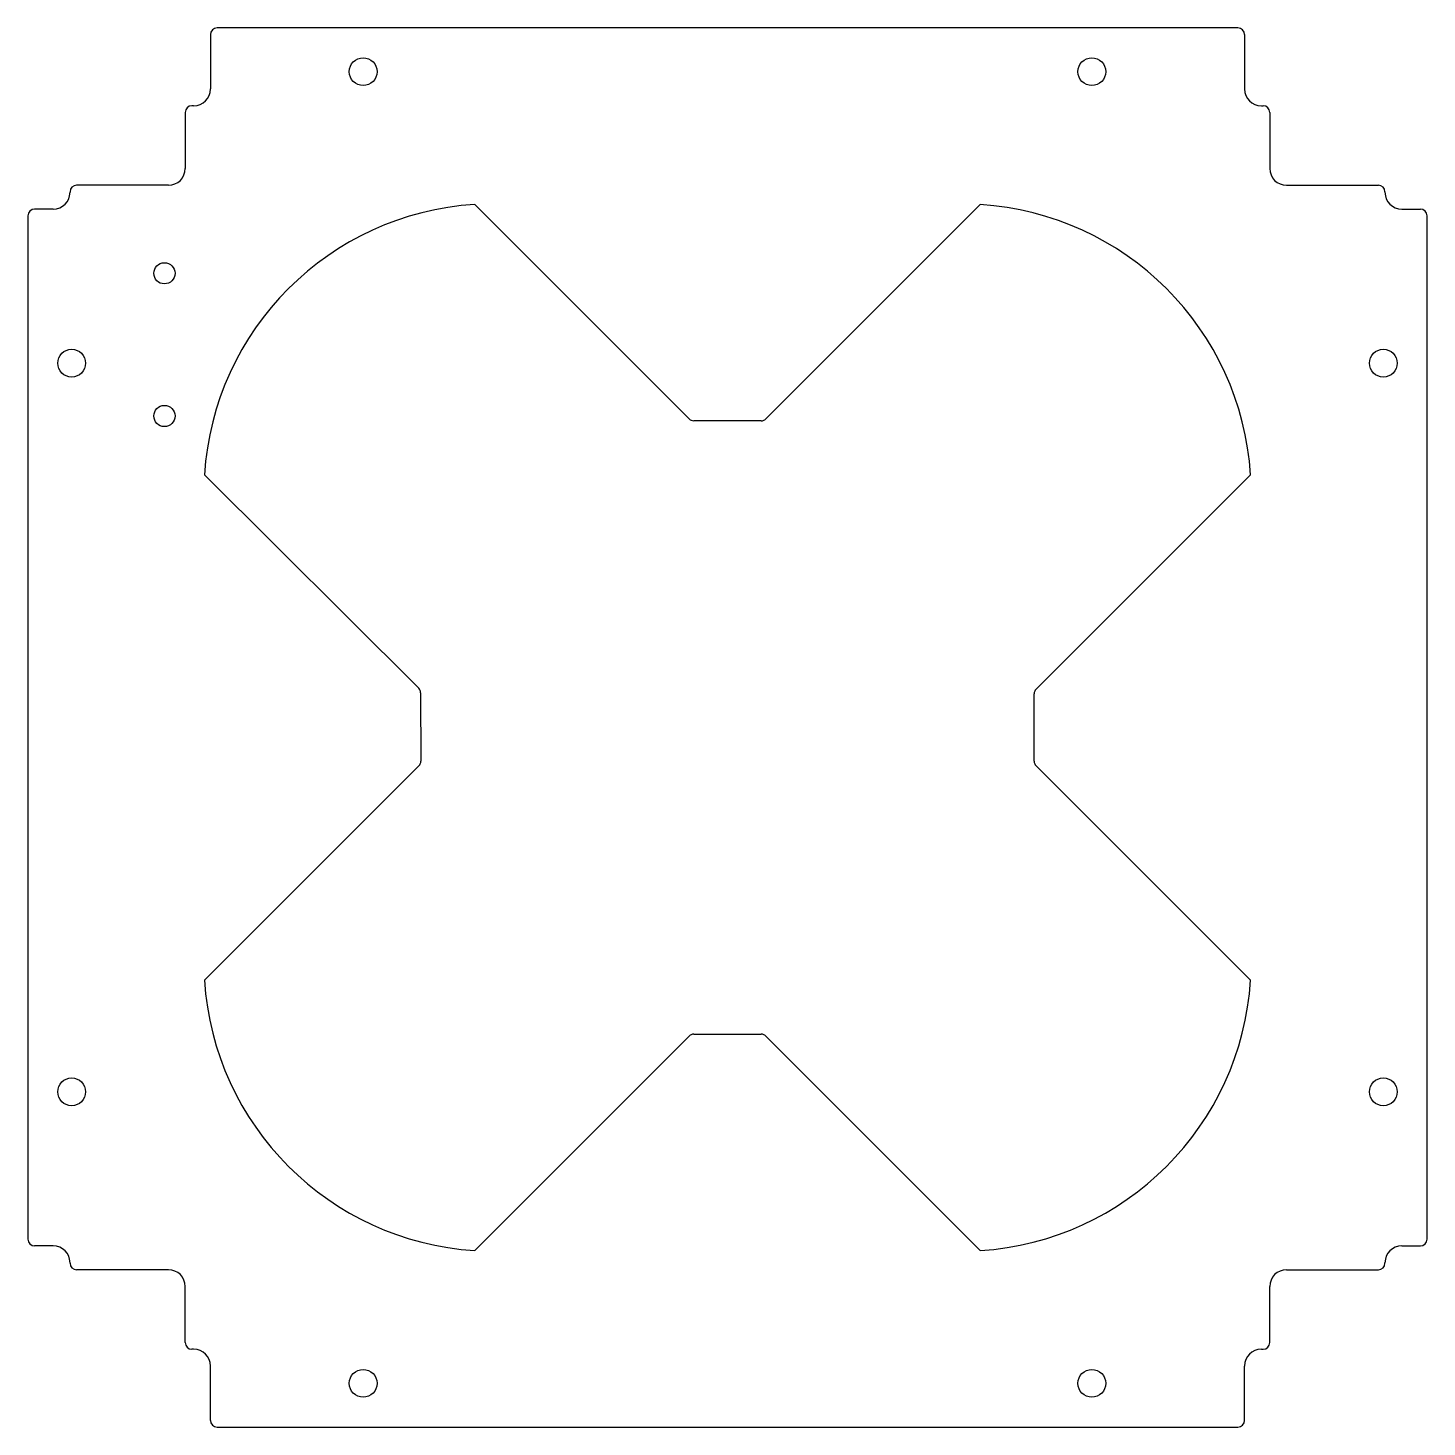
# Model space of a CAD drawing. Extents: x 0 to 106, y 0 to 106.
import ezdxf

# ---------------------------------------------------------------- set-up
doc = ezdxf.new("R2010")
doc.units = 0
doc.layers.add('20', color=31, linetype='CONTINUOUS')

msp = doc.modelspace()

# ---------------------------------------------------------------- linework, layer by layer
at = {"layer": '20'}
for p, q in [((13.772, 105.1), (13.772, 100.998)), ((91.328, 105.6), (14.272, 105.6)), ((91.828, 105.1), (91.828, 100.998)), ((12.502, 99.728), (12.372, 99.728)), ((93.098, 99.728), (93.228, 99.728)), ((11.872, 99.228), (11.872, 94.998)), ((93.728, 99.228), (93.728, 94.998)), ((3.172, 93.228), (3.172, 93.198)), ((10.602, 93.728), (3.672, 93.728)), ((94.998, 93.728), (101.928, 93.728)), ((102.428, 93.228), (102.428, 93.198)), ((1.902, 91.928), (0.5, 91.928)), ((49.9036, 76.0965), (33.7236, 92.2765)), ((71.88, 92.27), (55.6965, 76.0965)), ((103.698, 91.928), (105.1, 91.928)), ((0, 91.428), (0, 14.172)), ((105.6, 14.172), (105.6, 91.428)), ((55.3429, 75.95), (50.25, 75.95)), ((13.32, 71.87), (29.4935, 55.7665)), ((76.0965, 55.6965), (92.2765, 71.8764)), ((29.64, 55.4129), (29.65, 50.2571)), ((75.95, 50.2571), (75.95, 55.34)), ((29.5035, 49.9036), (13.3235, 33.7236)), ((92.2765, 33.7236), (76.0965, 49.9036)), ((50.2571, 29.65), (55.3429, 29.65)), ((33.7236, 13.3235), (49.9036, 29.5035)), ((55.6965, 29.5035), (71.8764, 13.3235)), ((1.902, 13.672), (0.5, 13.672)), ((103.698, 13.672), (105.1, 13.672)), ((3.172, 12.372), (3.172, 12.402)), ((10.602, 11.872), (3.672, 11.872)), ((94.998, 11.872), (101.928, 11.872)), ((102.428, 12.372), (102.428, 12.402)), ((11.872, 6.372), (11.872, 10.602)), ((93.728, 6.372), (93.728, 10.602)), ((12.502, 5.872), (12.372, 5.872)), ((93.098, 5.872), (93.228, 5.872)), ((13.772, 0.5), (13.772, 4.602)), ((91.828, 0.5), (91.828, 4.602)), ((14.272, 0), (91.328, 0))]:
    msp.add_line(p, q, dxfattribs=at)
for centre, radius in [((25.3, 102.3), 1.05), ((80.3, 102.3), 1.05), ((10.3, 87.085), 0.8), ((3.3, 80.3), 1.05), ((102.3, 80.3), 1.05), ((10.3, 76.315), 0.8), ((3.3, 25.3), 1.05), ((102.3, 25.3), 1.05), ((25.3, 3.3), 1.05), ((80.3, 3.3), 1.05)]:
    msp.add_circle(centre, radius, dxfattribs=at)
for centre, radius, start, end in [((14.272, 105.1), 0.5, 90, 180), ((14.272, 105.1), 0.5, 90, 180), ((91.328, 105.1), 0.5, 0, 90), ((91.328, 105.1), 0.5, 0, 90), ((12.502, 100.998), 1.27, 270, 0), ((12.502, 100.998), 1.27, 270, 0), ((93.098, 100.998), 1.27, 180, 270), ((93.098, 100.998), 1.27, 180, 270), ((12.372, 99.228), 0.5, 90, 180), ((12.372, 99.228), 0.5, 90, 180), ((93.228, 99.228), 0.5, 0, 90), ((93.228, 99.228), 0.5, 0, 90), ((10.602, 94.998), 1.27, 270, 0), ((10.602, 94.998), 1.27, 270, 0), ((94.998, 94.998), 1.27, 180, 270), ((94.998, 94.998), 1.27, 180, 270), ((1.902, 93.198), 1.27, 270, 0), ((1.902, 93.198), 1.27, 270, 0), ((3.672, 93.228), 0.5, 90, 180), ((3.672, 93.228), 0.5, 90, 180), ((101.928, 93.228), 0.5, 0, 90), ((101.928, 93.228), 0.5, 0, 90), ((103.698, 93.198), 1.27, 180, 270), ((103.698, 93.198), 1.27, 180, 270), ((0.5, 91.428), 0.5, 90, 180), ((0.5, 91.428), 0.5, 90, 180), ((35.0893, 70.5073), 21.8119, 93.59, 176.4182), ((35.0893, 70.5073), 21.8119, 93.59, 176.4182), ((70.518, 70.5113), 21.8013, 3.59, 86.4182), ((70.518, 70.5113), 21.8013, 3.59, 86.4182), ((105.1, 91.428), 0.5, 0, 90), ((105.1, 91.428), 0.5, 0, 90), ((50.2536, 76.4414), 0.4914, 224.5807, 269.5814), ((50.2536, 76.4414), 0.4914, 224.5807, 269.5814), ((55.3429, 76.45), 0.5, 269.9997, 315.0005), ((55.3429, 76.45), 0.5, 269.9997, 315.0005), ((29.14, 55.4129), 0.5, 359.9997, 45.0005), ((29.14, 55.4129), 0.5, 359.9997, 45.0005), ((76.4535, 55.3414), 0.5035, 135.1596, 180.1605), ((76.4535, 55.3414), 0.5035, 135.1596, 180.1605), ((29.15, 50.2571), 0.5, 314.9994, 0.0003), ((29.15, 50.2571), 0.5, 314.9994, 0.0003), ((76.45, 50.2571), 0.5, 179.9997, 225.0005), ((76.45, 50.2571), 0.5, 179.9997, 225.0005), ((35.0875, 35.0875), 21.8066, 183.5859, 266.4141), ((35.0875, 35.0875), 21.8066, 183.5859, 266.4141), ((70.5125, 35.0875), 21.8066, 273.5859, 356.4141), ((70.5125, 35.0875), 21.8066, 273.5859, 356.4141), ((50.2571, 29.15), 0.5, 89.9997, 135.0005), ((50.2571, 29.15), 0.5, 89.9997, 135.0005), ((55.3429, 29.15), 0.5, 44.9993, 90.0004), ((55.3429, 29.15), 0.5, 44.9993, 90.0004), ((0.5, 14.172), 0.5, 180, 270), ((0.5, 14.172), 0.5, 180, 270), ((105.1, 14.172), 0.5, 270, 0), ((105.1, 14.172), 0.5, 270, 0), ((1.902, 12.402), 1.27, 0, 90), ((1.902, 12.402), 1.27, 0, 90), ((103.698, 12.402), 1.27, 90, 180), ((103.698, 12.402), 1.27, 90, 180), ((3.672, 12.372), 0.5, 180, 270), ((3.672, 12.372), 0.5, 180, 270), ((10.602, 10.602), 1.27, 0, 90), ((10.602, 10.602), 1.27, 0, 90), ((94.998, 10.602), 1.27, 90, 180), ((94.998, 10.602), 1.27, 90, 180), ((101.928, 12.372), 0.5, 270, 0), ((101.928, 12.372), 0.5, 270, 0), ((12.372, 6.372), 0.5, 180, 270), ((12.372, 6.372), 0.5, 180, 270), ((93.228, 6.372), 0.5, 270, 0), ((93.228, 6.372), 0.5, 270, 0), ((12.502, 4.602), 1.27, 0, 90), ((12.502, 4.602), 1.27, 0, 90), ((93.098, 4.602), 1.27, 90, 180), ((93.098, 4.602), 1.27, 90, 180), ((14.272, 0.5), 0.5, 180, 270), ((14.272, 0.5), 0.5, 180, 270), ((91.328, 0.5), 0.5, 270, 0), ((91.328, 0.5), 0.5, 270, 0)]:
    msp.add_arc(centre, radius, start, end, dxfattribs=at)

doc.saveas('drawing.dxf')
